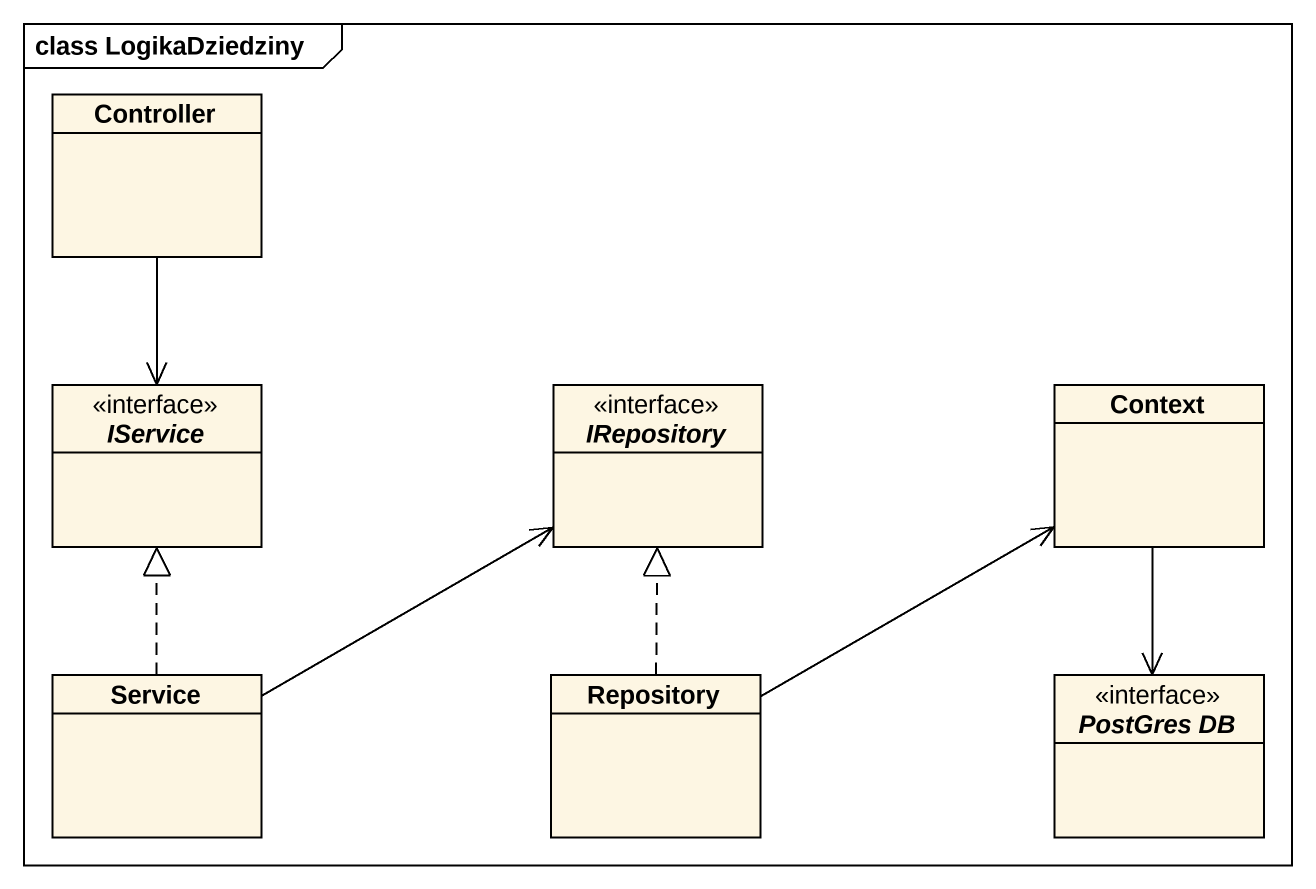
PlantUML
@startuml
mainframe class LogikaDziedziny
hide circle
hide empty members
class Controller
interface IService
interface IRepository
class Context
class Service
class Repository
interface "PostGres DB" as PostGres_DB
Controller --> IService
Context --> PostGres_DB
Service .up.|> IService
Service -right-> IRepository
Repository .up.|> IRepository
Repository -right-> Context
@enduml
